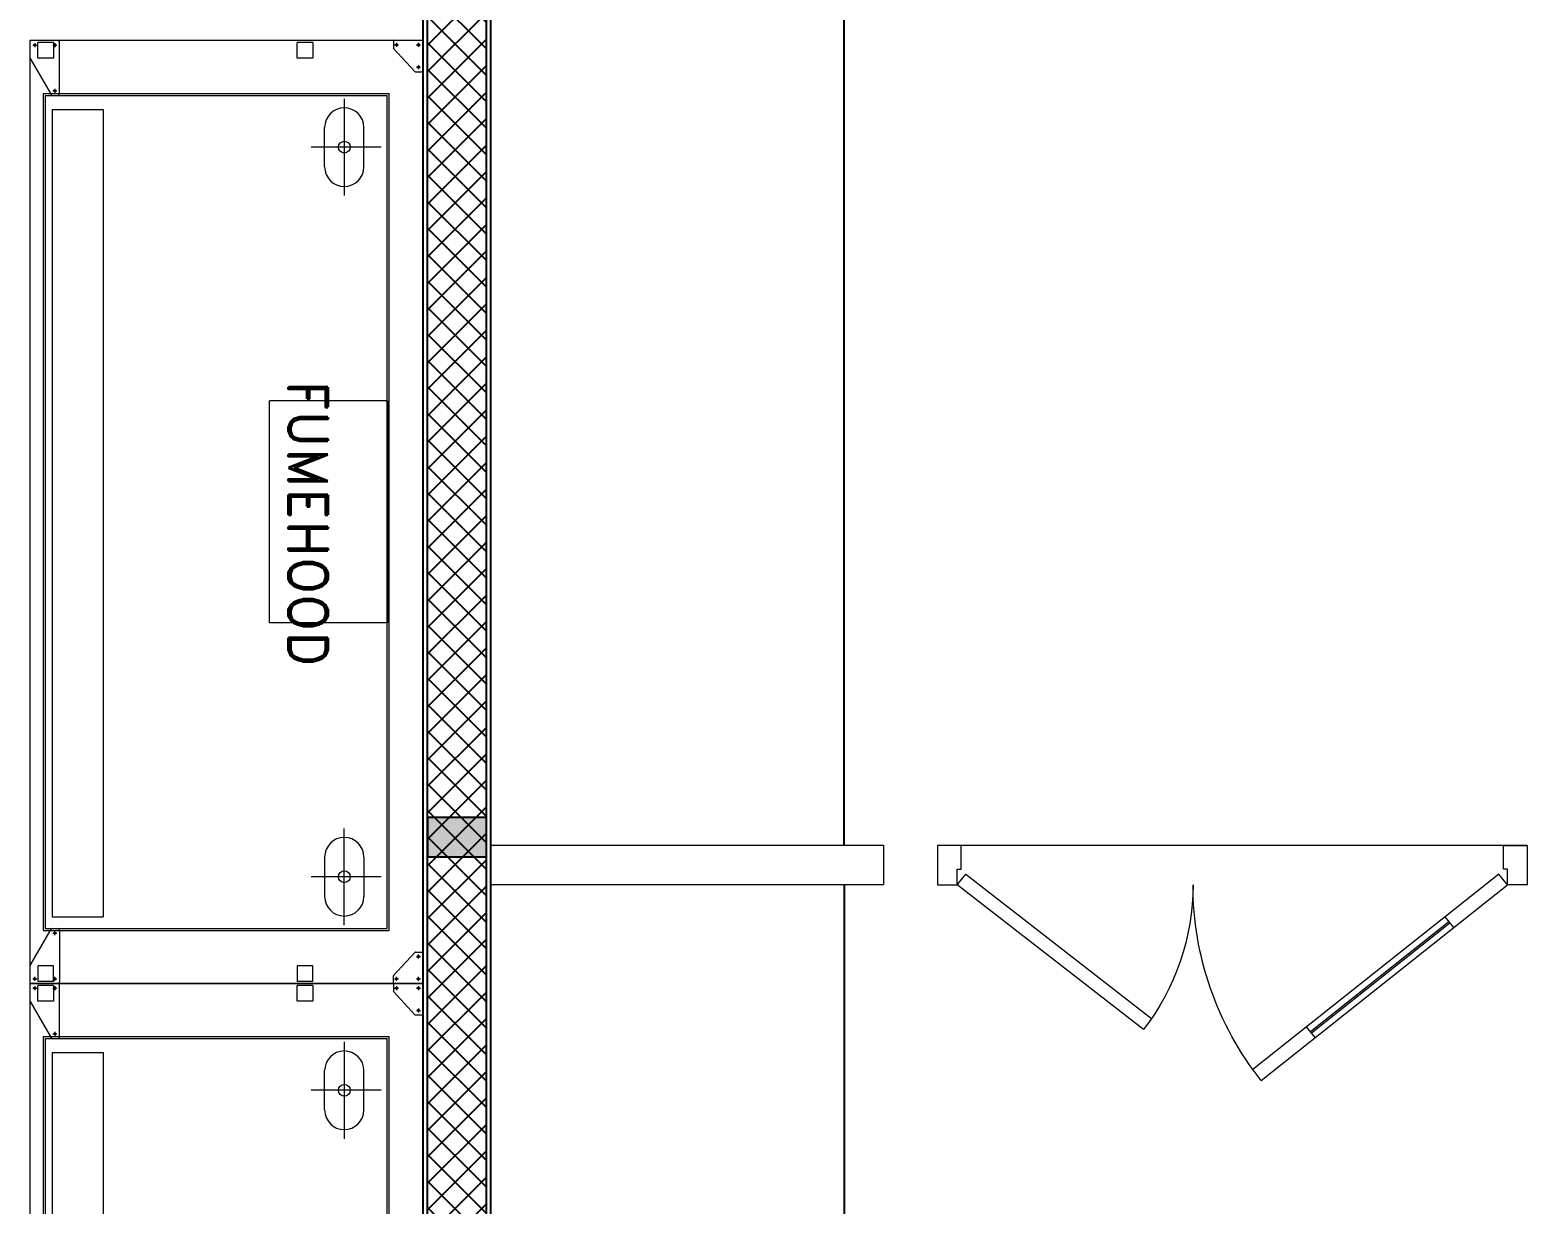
# Model space of a CAD drawing. Header units: millimetres. Extents: x -661525 to 498941, y 282148 to 1359693.
# Drawn here: x -246052 to -242242, y 616089 to 619077 of the extents above; entities that cross this region are included whole.
import ezdxf

# ---------------------------------------------------------------- set-up
doc = ezdxf.new("R2010")
doc.units = ezdxf.units.MM
doc.header["$LTSCALE"] = 2.5
for name, color, linetype in [('A-ANNO-TEXT', 7, 'CONTINUOUS'), ('A-COLS', 7, 'CONTINUOUS'), ('A-COLS-PATT', 252, 'CONTINUOUS'), ('A-WALL-2', 8, 'CONTINUOUS'), ('A-WALL-PATT-150', 8, 'CONTINUOUS'), ('A-WALL-PLAS', 8, 'CONTINUOUS'), ('I-FURN', 14, 'CONTINUOUS')]:
    doc.layers.add(name, color=color, linetype=linetype)
for name, color, linetype, lineweight in [('DOORS', 10, 'CONTINUOUS', 9), ('lab furniture', 34, 'CONTINUOUS', 18), ('partition', 6, 'CONTINUOUS', 18)]:
    doc.layers.add(name, color=color, linetype=linetype, lineweight=lineweight)
doc.styles.add('ROMAND', font='ROMAND')

# ---------------------------------------------------------------- blocks, each defined once
blk = doc.blocks.new('1800')
at = {"layer": 'lab furniture', "color": 8, "ltscale": 20}
for p, q in [((38363624.5, 110655.2), (38363584.5, 110655.2)), ((38363624.5, 110655.2), (38363584.5, 110655.2)), ((38363584.5, 110615.2), (38363584.5, 110655.2)), ((38363624.5, 110615.2), (38363624.5, 110655.2)), ((38365934.5, 110655.2), (38365974.5, 110655.2)), ((38365934.5, 110615.2), (38365934.5, 110655.2)), ((38365974.5, 110615.2), (38365974.5, 110655.2)), ((38363584.5, 110615.2), (38363624.5, 110615.2)), ((38365974.5, 110615.2), (38365934.5, 110615.2)), ((38363624.5, 109995.2), (38363584.5, 109995.2)), ((38363584.5, 109955.2), (38363584.5, 109995.2)), ((38363624.5, 109955.2), (38363624.5, 109995.2)), ((38365934.5, 109995.2), (38365974.5, 109995.2)), ((38365934.5, 109955.2), (38365934.5, 109995.2)), ((38365974.5, 109955.2), (38365974.5, 109995.2)), ((38363584.5, 109955.2), (38363624.5, 109955.2)), ((38365974.5, 109955.2), (38365934.5, 109955.2))]:
    blk.add_line(p, q, dxfattribs=at)
at = {"layer": 'lab furniture', "color": 8}
for p, q in [((38363586.4, 110663.2), (38363596.5, 110663.2)), ((38363591.5, 110668.3), (38363591.5, 110658.1)), ((38365972.5, 110663.2), (38365962.4, 110663.2)), ((38365967.5, 110668.3), (38365967.5, 110658.1)), ((38363586.4, 110612.2), (38363596.5, 110612.2)), ((38363591.5, 110617.3), (38363591.5, 110607.1)), ((38363702.4, 110612.2), (38363712.5, 110612.2)), ((38363707.5, 110617.3), (38363707.5, 110607.1)), ((38365972.5, 110612.2), (38365962.4, 110612.2)), ((38365967.5, 110617.3), (38365967.5, 110607.1)), ((38363579.5, 110125.2), (38363579.5, 109675.2)), ((38364497, 109765.3), (38364497, 110065.2)), ((38364497, 110065.2), (38365062, 110065.2)), ((38365062, 109765.3), (38365062, 110065.2)), ((38363579.5, 109677.5), (38363579.5, 109748.2)), ((38363586.1, 109742.3), (38363596.2, 109742.3)), ((38363591.1, 109747.4), (38363591.1, 109737.2)), ((38365062, 109765.3), (38364497, 109765.3)), ((38365972.9, 109742.3), (38365962.7, 109742.3)), ((38365967.9, 109747.4), (38365967.9, 109737.2)), ((38365979.5, 109677.5), (38365979.5, 109748.2)), ((38365979.5, 109677.5), (38365979.5, 109748.2)), ((38363591.1, 109691.9), (38363591.1, 109681.7)), ((38363647.9, 109691.9), (38363647.9, 109681.7)), ((38365911, 109691.9), (38365911, 109681.7)), ((38365967.9, 109691.9), (38365967.9, 109681.7)), ((38363657.2, 109675.2), (38363581.7, 109675.2)), ((38363586.1, 109686.8), (38363596.2, 109686.8)), ((38363642.9, 109686.8), (38363653, 109686.8)), ((38365901.7, 109675.2), (38365977.2, 109675.2)), ((38365916.1, 109686.8), (38365905.9, 109686.8)), ((38365972.9, 109686.8), (38365962.7, 109686.8))]:
    blk.add_line(p, q, dxfattribs=at)
at = {"layer": 'lab furniture', "color": 8, "ltscale": 40}
for p, q in [((38363625.4, 110674.7), (38363717.5, 110621.4)), ((38363719.5, 110617.9), (38363719.5, 110604.2)), ((38363715.5, 110600.2), (38363583.5, 110600.2)), ((38363581.7, 109750.4), (38363598.5, 109750.4)), ((38363599.9, 109749.9), (38363658.8, 109695.9)), ((38365959, 109749.9), (38365900.1, 109695.9)), ((38365977.2, 109750.4), (38365960.5, 109750.4)), ((38363659.5, 109694.3), (38363659.5, 109677.5)), ((38365899.5, 109694.3), (38365899.5, 109677.5))]:
    blk.add_line(p, q, dxfattribs=at)
at = {"layer": 'lab furniture', "color": 8, "ltscale": 300}
for p, q in [((38365933.5, 110674.7), (38365841.5, 110621.4)), ((38365844.5, 110641.2), (38363714.5, 110641.2)), ((38363714.5, 110641.2), (38363714.5, 109761.2)), ((38365839.5, 110636.2), (38363719.5, 110636.2)), ((38363719.5, 110636.2), (38363719.5, 109766.2)), ((38365803.9, 110618.7), (38363748.9, 110618.7)), ((38365803.9, 110618.7), (38365803.9, 110488.7)), ((38365839.5, 110636.2), (38365839.5, 109766.2)), ((38365839.5, 110617.9), (38365839.5, 110604.2)), ((38365844.5, 110641.2), (38365844.5, 109761.2)), ((38365856.5, 110612.2), (38365846.4, 110612.2)), ((38365851.5, 110617.3), (38365851.5, 110607.1)), ((38365843.5, 110600.2), (38365975.5, 110600.2)), ((38365803.9, 110488.7), (38363748.9, 110488.7)), ((38363719.5, 109766.2), (38365839.5, 109766.2)), ((38363714.5, 109761.2), (38365844.5, 109761.2))]:
    blk.add_line(p, q, dxfattribs=at)
at = {"layer": 'lab furniture', "color": 8, "ltscale": 85}
for p, q in [((38363748.9, 110618.7), (38363748.9, 110488.7)), ((38363901.2, 109925.2), (38363801.2, 109925.2)), ((38365657.8, 109925.2), (38365757.8, 109925.2)), ((38363901.2, 109825.2), (38363801.2, 109825.2)), ((38365657.8, 109825.2), (38365757.8, 109825.2))]:
    blk.add_line(p, q, dxfattribs=at)
at = {"layer": 'lab furniture', "color": 8, "ltscale": 30}
for p, q in [((38363850.9, 109781.2), (38363851.2, 109959.7)), ((38365708, 109781.2), (38365707.8, 109959.7)), ((38363727.9, 109875.2), (38363974.4, 109875.2)), ((38365831, 109875.2), (38365584.5, 109875.2))]:
    blk.add_line(p, q, dxfattribs=at)
at = {"layer": 'lab furniture', "color": 8}
blk.add_lwpolyline([(38363579.5, 110675.2), (38363579.5, 109675.2), (38365979.5, 109675.2), (38365979.5, 110675.2)], close=True, dxfattribs=at)
at = {"layer": 'lab furniture', "color": 8, "ltscale": 40}
for centre in [(38363591.5, 110663.2), (38365967.5, 110663.2), (38363591.5, 110612.2), (38363707.5, 110612.2), (38365967.5, 110612.2), (38363591.1, 109742.3), (38365967.8, 109742.3), (38363591.1, 109686.8), (38363647.9, 109686.8), (38365911, 109686.8), (38365967.8, 109686.8)]:
    blk.add_circle(centre, 2.5, dxfattribs=at)
at = {"layer": 'lab furniture', "color": 8, "ltscale": 300}
blk.add_circle((38365851.5, 110612.2), 2.5, dxfattribs=at)
at = {"layer": 'lab furniture', "color": 8, "ltscale": 85}
for centre in [(38363851.2, 109875.2), (38365707.8, 109875.2)]:
    blk.add_circle(centre, 15, dxfattribs=at)
at = {"layer": 'lab furniture', "color": 8, "ltscale": 40}
for centre, radius, start, end in [((38363623.4, 110671.2), 4, 59.9314, 90), ((38363715.5, 110617.9), 4, 0, 59.9314), ((38363715.5, 110604.2), 4, 270, 0), ((38365975.5, 110604.2), 4, 270, 0), ((38363581.7, 109748.2), 2.27, 90, 180), ((38363598.5, 109748.2), 2.27, 47.5029, 90), ((38365960.5, 109748.2), 2.27, 90, 132.4971), ((38365977.2, 109748.2), 2.27, 0, 90), ((38365981.7, 109748.2), 2.27, 90, 180), ((38363657.2, 109694.3), 2.27, 0, 47.5029), ((38365901.7, 109694.3), 2.27, 132.4971, 180), ((38363657.2, 109677.5), 2.27, 270, 0), ((38365901.7, 109677.5), 2.27, 180, 270)]:
    blk.add_arc(centre, radius, start, end, dxfattribs=at)
at = {"layer": 'lab furniture', "color": 8}
for centre, start, end in [((38365935.5, 110671.2), 90, 120.0686), ((38363583.5, 110604.2), 180, 270)]:
    blk.add_arc(centre, 4, start, end, dxfattribs=at)
at = {"layer": 'lab furniture', "color": 8, "ltscale": 300}
for centre, start, end in [((38365843.5, 110617.9), 120.0686, 180), ((38365843.5, 110604.2), 180, 270)]:
    blk.add_arc(centre, 4, start, end, dxfattribs=at)
at = {"layer": 'lab furniture', "color": 8, "ltscale": 85}
for centre, start, end in [((38363801.2, 109875.2), 90, 270), ((38363901.2, 109875.2), 270, 90), ((38365657.8, 109875.2), 90, 270), ((38365757.8, 109875.2), 270, 90)]:
    blk.add_arc(centre, 50, start, end, dxfattribs=at)
blk = doc.blocks.new('900d')
at = {"layer": 'DOORS', "color": 8, "linetype": 'ByBlock'}
blk.add_line((-899.1, 0), (600.9, 0), dxfattribs=at)
at = {"layer": 'DOORS', "color": 84}
for p, q in [((-849.1, -100), (-827.4, -72.6)), ((-827.4, -72.6), (-201.4, -569.6)), ((529.4, -72.4), (56.4, -440.2)), ((550.9, -100), (529.4, -72.4)), ((-222.6, -597.5), (-849.1, -100)), ((77.2, -468.3), (550.9, -100)), ((-712.4, -208.6), (-690.6, -181.2)), ((-360, -488.4), (-338.2, -461))]:
    blk.add_line(p, q, dxfattribs=at)
at = {"layer": 'DOORS', "color": 4}
for p, q in [((-350.3, -476.3), (-702.7, -196.4)), ((-347.8, -473.1), (-700.3, -193.3))]:
    blk.add_line(p, q, dxfattribs=at)
at = {"layer": 'DOORS', "color": 84}
for points in [[(-839.1, 0), (-899.1, 0), (-899.1, -100), (-849.1, -100), (-849.1, -60), (-839.1, -60)], [(540.9, 0), (600.9, 0), (600.9, -100), (550.9, -100), (550.9, -60), (540.9, -60)]]:
    blk.add_lwpolyline(points, close=True, dxfattribs=at)
for centre, radius, start, end in [((-849.1, -100), 800, 321.5499, 0), ((550.9, -100), 600, 180, 217.8707)]:
    blk.add_arc(centre, radius, start, end, dxfattribs=at)

msp = doc.modelspace()

# ---------------------------------------------------------------- hatches: boundary and pattern name
at = {"layer": 'A-COLS-PATT'}
h = msp.add_hatch(color=256, dxfattribs=at)
h.dxf.hatch_style = 1
h.paths.add_polyline_path([(-245039.7, 616972.6), (-244889.7, 616972.6), (-244889.7, 617072.6), (-245039.7, 617072.6)])
at = {"layer": 'A-WALL-PATT-150'}
h = msp.add_hatch(dxfattribs=at)
h.set_pattern_fill('ANSI37', color=254, scale=15, style=0)
h.set_pattern_definition([(45, (-244969.467, 619647.306), (-33.67596, 33.67596), []), (135, (-244969.467, 619647.306), (-33.67596, -33.67596), [])])
h.paths.add_polyline_path([(-244889.7, 619986.4), (-245039.7, 619986.4), (-245039.7, 619076.4), (-244889.7, 619076.4)])
h.paths.add_polyline_path([(-245040.7, 619986.4), (-244890.7, 619986.4), (-244889.7, 620775.4), (-245039.7, 620775.4)])
h.paths.add_polyline_path([(-244889.7, 619076.4), (-245039.7, 619076.4), (-245039.7, 610147.9), (-244889.7, 610147.9)])

# ---------------------------------------------------------------- linework, layer by layer
at = {"layer": 'A-COLS'}
msp.add_lwpolyline([(-245039.7, 616972.6), (-244889.7, 616972.6), (-244889.7, 617072.6), (-245039.7, 617072.6)], close=True, dxfattribs=at)
at = {"layer": 'A-WALL-2'}
for p, q in [((-245039.7, 610147.9), (-245039.7, 620775.4)), ((-244889.7, 610147.9), (-244889.7, 620775.4))]:
    msp.add_line(p, q, dxfattribs=at)
at = {"layer": 'A-WALL-PLAS'}
for points in [[(-245051.7, 620775.4), (-245051.7, 609511.6), (-245954.8, 609434.2)], [(-244879.7, 620775.4), (-244879.7, 610160.9)]]:
    msp.add_lwpolyline(points, dxfattribs=at)
at = {"layer": 'I-FURN'}
for p, q in [((-243979.7, 617001.4), (-243979.7, 619993.4)), ((-243979.7, 616901.4), (-243979.7, 611257.4))]:
    msp.add_line(p, q, dxfattribs=at)
at = {"layer": 'partition'}
for p, q in [((-244879.7, 617002.4), (-243879.7, 617002.4)), ((-243879.7, 617002.4), (-243879.7, 616902.4)), ((-244879.7, 616902.4), (-243879.7, 616902.4))]:
    msp.add_line(p, q, dxfattribs=at)

# ---------------------------------------------------------------- block references
at = {"layer": 'DOORS', "xscale": -1}
msp.add_blockref('900d', (-243140.9, 617001.4), dxfattribs=at)
at = {"layer": 'lab furniture', "rotation": 90.00000000000001}
for p in [(-135376.5, -37746929), (-135376.5, -37749329)]:
    msp.add_blockref('1800', p, dxfattribs=at)

# ---------------------------------------------------------------- texts
at = {"layer": 'A-ANNO-TEXT', "color": 0, "ltscale": 0.5, "insert": (-245343.8, 616509.5), "char_height": 100, "width": 2623.643, "attachment_point": 6, "rotation": 270, "style": 'ROMAND'}
msp.add_mtext('\\A1;\\pxqc;{\\C6;FUMEHOOD}', dxfattribs=at)

doc.saveas('drawing.dxf')
